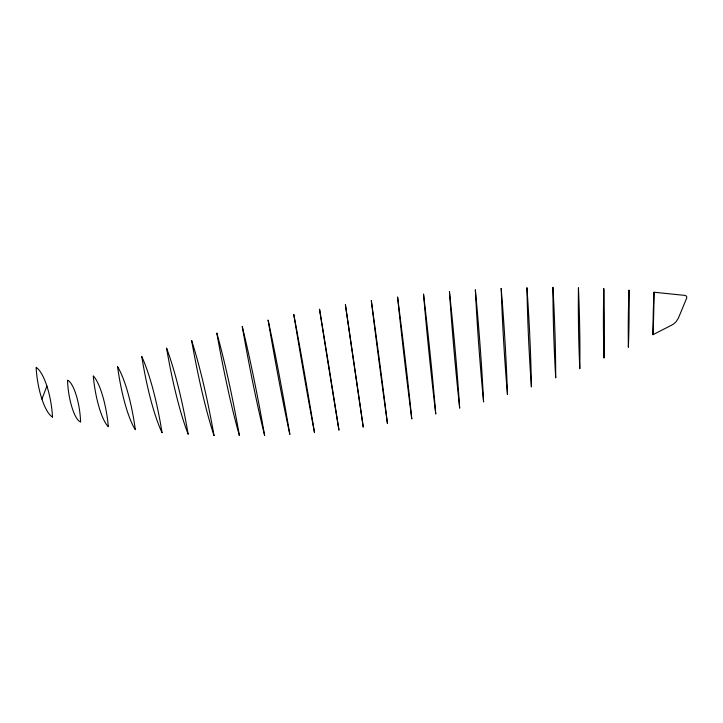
<?xml version="1.0" encoding="UTF-8"?>
<svg xmlns="http://www.w3.org/2000/svg" width="723" height="723" viewBox="0 0 723 723"><rect width="100%" height="100%" fill="white"/><g stroke="black" fill="none" stroke-linecap="round" stroke-linejoin="round"><path stroke-width="1.08" d="M41.916 399.123L46.905 386.1M652.959 334.704L671.595 325.169A12.499 10.095 -33.2 0 0 676.294 321.455L678.463 317.948L686.696 298.102L686.651 296.331L685.178 295.427L654.008 292.228A338.888 79.241 83.8 0 1 652.959 334.704A1228.485 656.538 57.7 0 1 654.008 292.228M52.49 417.044A40.47 12.662 81.2 0 0 36.15 367.311A38.635 11.514 80.7 0 0 52.49 417.044M80.578 421.861A31.243 8.793 81.4 0 0 67.546 380.208A30.249 8.233 81.1 0 0 80.578 421.861M108.333 426.597A45.287 11.667 81.6 0 0 93.267 375.897A42.784 10.402 81.1 0 0 108.333 426.597M162.042 432.661A107.944 23.235 82 0 0 141.762 356.484A92.192 16.954 80.9 0 0 162.042 432.661M188.134 434.116A147.067 28.423 82.1 0 0 166.552 348.088A118.436 18.464 80.9 0 0 188.134 434.116M214.017 435.526A195.264 33.33 82.3 0 0 191.613 340.452A146.787 18.925 80.9 0 0 214.017 435.526M264.636 435.481A315.083 38.057 82.4 0 0 242.241 326.48A202.332 15.996 81 0 0 264.636 435.481M371.315 300.696A908.856 55.499 80 0 0 387.429 423.452A321.834 8.486 81.6 0 0 371.315 300.696M397.596 297.144A1149.687 130.257 78.1 0 0 411.785 418.988A339.711 15.364 81.8 0 0 397.596 297.144M423.542 294.216A1498.038 252.951 75.2 0 0 435.761 414.026A355.029 22.503 82 0 0 423.542 294.216M449.462 291.712A1996.131 443.425 71 0 0 459.665 408.17A366.796 29.806 82.2 0 0 449.462 291.712M475.363 289.941A2806.541 736.141 65.1 0 0 483.579 401.925A375.987 37.198 82.5 0 0 475.363 289.941M501.193 288.45A3650.364 1048.657 59.4 0 0 507.456 394.568A380.569 44.446 82.7 0 0 501.193 288.45M526.95 287.844A4236.057 1297.017 54.5 0 0 531.405 386.959A382.259 51.514 82.9 0 0 526.95 287.844M552.923 287.411A3375.714 1199.918 53.2 0 0 555.698 377.885A378.021 58.093 83.1 0 0 552.923 287.411M578.445 287.944A2561.697 1044.139 53.3 0 0 579.792 368.757A371.27 64.157 83.3 0 0 578.445 287.944M603.813 288.712A1710.69 794.36 56.7 0 0 604.003 358.084A357.18 69.065 83.5 0 0 603.813 288.712M629.01 290.257A1382.322 693.294 58 0 0 628.377 347.266A346.317 74.026 83.6 0 0 629.01 290.257M117.605 366.76A63.714 13.61 81 0 0 135.309 429.643A70.303 16.575 81.8 0 0 117.605 366.76M239.421 435.589A249.914 36.647 82.4 0 0 216.801 333.005A174.469 18.039 80.9 0 0 239.421 435.589M289.815 434.216A391.803 36.078 82.4 0 0 268.088 320.036A229.381 12.779 81.1 0 0 289.815 434.216M293.791 314.532A255.129 8.613 81.2 0 0 314.514 432.661A482.982 29.263 82.2 0 0 293.791 314.532M319.548 309.299A279.214 3.597 81.3 0 0 338.96 430.158A593.032 14.903 81.8 0 0 319.548 309.299M345.413 304.79A730.366 11.08 81.1 0 0 363.262 427.176A301.509 2.151 81.5 0 0 345.413 304.79"/></g></svg>
